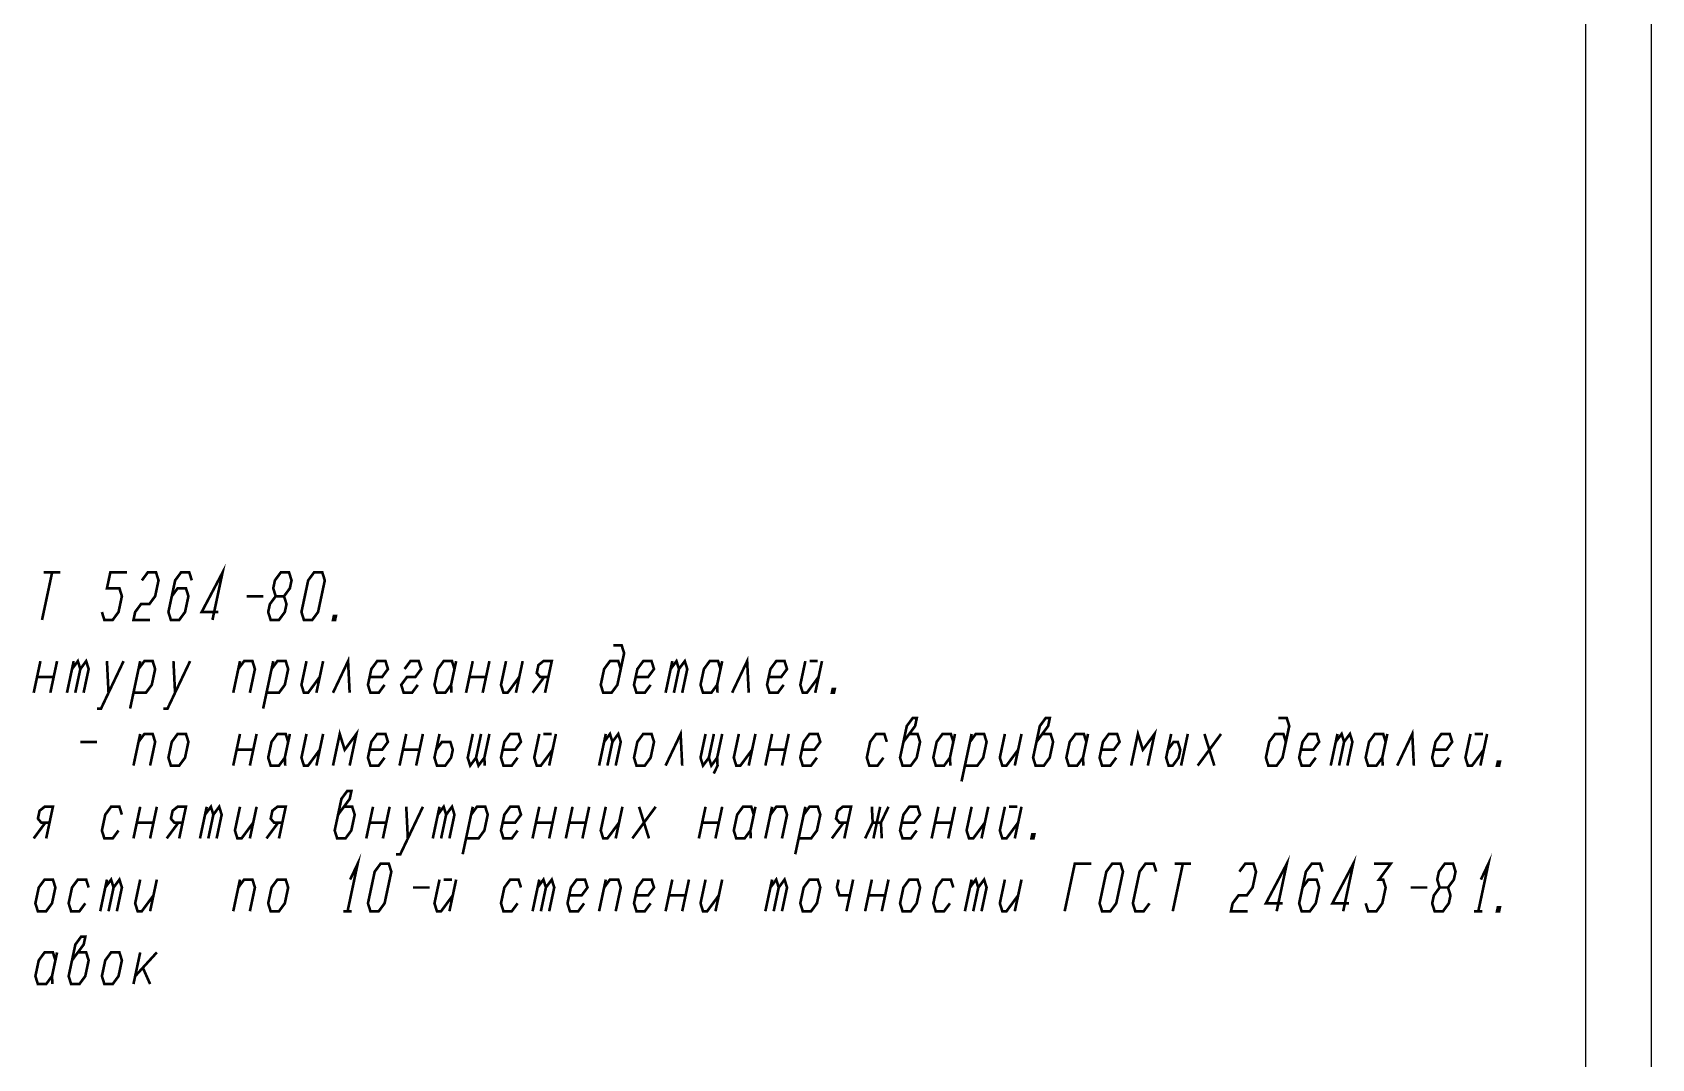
# Model space of a CAD drawing. Header units: millimetres. Extents: x 0 to 297, y 0 to 420.
# Drawn here: x 174.3 to 297, y 91.1 to 168.9 of the extents above; entities that cross this region are included whole.
import ezdxf

# ---------------------------------------------------------------- set-up
doc = ezdxf.new("R2010")
doc.units = ezdxf.units.MM
doc.header["$LTSCALE"] = 27.377778
doc.layers.get('0').update_dxf_attribs({"linetype": 'CONTINUOUS'})

msp = doc.modelspace()

# ---------------------------------------------------------------- linework, layer by layer
at = {"color": 7, "linetype": 'CONTINUOUS'}
for p, q in [((297, 0), (297, 420)), ((292, 415), (292, 5))]:
    msp.add_line(p, q, dxfattribs=at)
at = {"color": 2, "linetype": 'CONTINUOUS', "const_width": 0.2}
for points in [[(175.8000608, 127.9274154), (175.0348611, 124.3274132)], [(175.1700608, 127.9274154), (176.4300608, 127.9274154)], [(179.5724045, 124.927411), (179.7598611, 124.3274132), (180.3898611, 124.3274132), (180.8324045, 124.927411), (181.0874609, 126.1274143), (180.9000043, 126.7274121), (179.9550043, 126.7274121), (180.2100608, 127.9274154), (181.4700608, 127.9274154)], [(182.6025174, 127.3274099), (183.0450608, 127.9274154), (183.6750608, 127.9274154), (183.8625174, 127.3274099), (183.6074609, 126.1274143), (183.1649175, 125.5274089), (182.5349175, 125.5274089), (182.0924045, 124.927411), (181.9648611, 124.3274132), (183.2248611, 124.3274132)], [(186.3825174, 127.3274099), (186.1950608, 127.9274154), (185.5650608, 127.9274154), (185.1225174, 127.3274099), (184.6124045, 124.927411), (184.7998611, 124.3274132), (185.4298611, 124.3274132), (185.8724045, 124.927411), (186.1274609, 126.1274143), (185.9400043, 126.7274121), (185.3100043, 126.7274121), (184.8674609, 126.1274143)], [(187.9498611, 124.3274132), (188.7150608, 127.9274154), (187.1324045, 124.927411), (188.3924045, 124.927411)], [(193.3724609, 126.1274143), (193.8150043, 126.7274121), (193.9425174, 127.3274099), (193.7550608, 127.9274154), (193.1250608, 127.9274154), (192.6825174, 127.3274099), (192.5550043, 126.7274121), (192.7424609, 126.1274143)], [(194.8798611, 124.3274132), (194.6924045, 124.927411), (195.2025174, 127.3274099), (195.6450608, 127.9274154), (196.2750608, 127.9274154), (196.4625174, 127.3274099), (195.9524045, 124.927411), (195.5098611, 124.3274132), (194.8798611, 124.3274132)], [(190.5374609, 126.1274143), (191.7974609, 126.1274143)], [(192.3598611, 124.3274132), (192.9898611, 124.3274132), (193.4324045, 124.927411), (193.5599175, 125.5274089), (193.3724609, 126.1274143), (192.7424609, 126.1274143), (192.2999175, 125.5274089), (192.1724045, 124.927411), (192.3598611, 124.3274132)], [(197.2423611, 124.3274132), (197.0848611, 124.3274132), (197.1486328, 124.6274121), (197.3061328, 124.6274121), (197.2423611, 124.3274132)], [(197.0848611, 118.8067708), (198.2250043, 121.2067697), (198.3448611, 118.8067708)], [(218.8874609, 120.6067719), (218.7000043, 121.2067697), (218.0700043, 121.2067697), (217.6274609, 120.6067719), (217.3724045, 119.4067687), (217.5598611, 118.8067708), (218.1898611, 118.8067708), (218.6324045, 119.4067687), (219.1425174, 121.8067752), (218.9550608, 122.406773), (218.3250608, 122.406773)], [(227.3248611, 118.8067708), (228.4650043, 121.2067697), (228.5848611, 118.8067708)], [(174.4048611, 118.8067708), (174.9150043, 121.2067697)], [(176.1750043, 121.2067697), (175.6648611, 118.8067708)], [(176.9248611, 118.8067708), (177.4350043, 121.2067697)], [(177.3074609, 120.6067719), (177.7500043, 121.2067697), (177.9374609, 120.6067719), (177.5548611, 118.8067708)], [(177.9374609, 120.6067719), (178.3800043, 121.2067697), (178.5674609, 120.6067719), (178.1848611, 118.8067708)], [(179.1898047, 117.6067752), (179.5048047, 117.6067752), (181.2150043, 121.2067697)], [(179.9550043, 121.2067697), (180.0748611, 118.8067708)], [(181.7098047, 117.6067752), (182.4750043, 121.2067697)], [(181.9648611, 118.8067708), (182.9098611, 118.8067708), (183.3524045, 119.4067687), (183.6074609, 120.6067719), (183.4200043, 121.2067697), (182.7900043, 121.2067697), (182.3474609, 120.6067719)], [(184.2298047, 117.6067752), (184.5448047, 117.6067752), (186.2550043, 121.2067697)], [(184.9950043, 121.2067697), (185.1148611, 118.8067708)], [(189.5248611, 118.8067708), (190.0350043, 121.2067697)], [(189.9074609, 120.6067719), (190.3500043, 121.2067697), (190.9800043, 121.2067697), (191.1674609, 120.6067719), (190.7848611, 118.8067708)], [(191.7898047, 117.6067752), (192.5550043, 121.2067697)], [(192.0448611, 118.8067708), (192.9898611, 118.8067708), (193.4324045, 119.4067687), (193.6874609, 120.6067719), (193.5000043, 121.2067697), (192.8700043, 121.2067697), (192.4274609, 120.6067719)], [(195.0750043, 121.2067697), (194.6924045, 119.4067687), (194.8798611, 118.8067708), (195.1948611, 118.8067708), (196.0799175, 120.0067741)], [(196.3350043, 121.2067697), (195.8248611, 118.8067708)], [(199.8599175, 120.0067741), (200.8049175, 120.0067741), (201.2474609, 120.6067719), (201.0600043, 121.2067697), (200.4300043, 121.2067697), (199.9874609, 120.6067719), (199.7324045, 119.4067687), (199.9198611, 118.8067708), (200.5498611, 118.8067708), (200.9924045, 119.4067687)], [(202.5074609, 120.6067719), (202.9500043, 121.2067697), (203.5800043, 121.2067697), (203.7674609, 120.6067719), (203.3249175, 120.0067741), (202.6949175, 120.0067741), (202.2524045, 119.4067687), (202.4398611, 118.8067708), (203.0698611, 118.8067708), (203.5124045, 119.4067687)], [(206.2874609, 120.6067719), (206.1000043, 121.2067697), (205.4700043, 121.2067697), (205.0274609, 120.6067719), (204.7724045, 119.4067687), (204.9598611, 118.8067708), (205.5898611, 118.8067708), (206.0324045, 119.4067687)], [(206.4150043, 121.2067697), (206.0324045, 119.4067687), (206.0623611, 118.8067708)], [(207.1648611, 118.8067708), (207.6750043, 121.2067697)], [(208.9350043, 121.2067697), (208.4248611, 118.8067708)], [(210.1950043, 121.2067697), (209.8124045, 119.4067687), (209.9998611, 118.8067708), (210.3148611, 118.8067708), (211.1999175, 120.0067741)], [(211.4550043, 121.2067697), (210.9448611, 118.8067708)], [(213.1498611, 118.8067708), (213.6600043, 121.2067697), (213.0300043, 121.2067697), (212.6512326, 120.9067708), (212.5236892, 120.306773), (212.7749175, 120.0067741), (213.4049175, 120.0067741)], [(220.0199175, 120.0067741), (220.9649175, 120.0067741), (221.4074609, 120.6067719), (221.2200043, 121.2067697), (220.5900043, 121.2067697), (220.1474609, 120.6067719), (219.8924045, 119.4067687), (220.0798611, 118.8067708), (220.7098611, 118.8067708), (221.1524045, 119.4067687)], [(222.2848611, 118.8067708), (222.7950043, 121.2067697)], [(222.6674609, 120.6067719), (223.1100043, 121.2067697), (223.2974609, 120.6067719), (222.9148611, 118.8067708)], [(223.2974609, 120.6067719), (223.7400043, 121.2067697), (223.9274609, 120.6067719), (223.5448611, 118.8067708)], [(226.4474609, 120.6067719), (226.2600043, 121.2067697), (225.6300043, 121.2067697), (225.1874609, 120.6067719), (224.9324045, 119.4067687), (225.1198611, 118.8067708), (225.7498611, 118.8067708), (226.1924045, 119.4067687)], [(226.5750043, 121.2067697), (226.1924045, 119.4067687), (226.2223611, 118.8067708)], [(230.0999175, 120.0067741), (231.0449175, 120.0067741), (231.4874609, 120.6067719), (231.3000043, 121.2067697), (230.6700043, 121.2067697), (230.2274609, 120.6067719), (229.9724045, 119.4067687), (230.1598611, 118.8067708), (230.7898611, 118.8067708), (231.2324045, 119.4067687)], [(232.8750043, 121.2067697), (232.4924045, 119.4067687), (232.6798611, 118.8067708), (232.9948611, 118.8067708), (233.8799175, 120.0067741)], [(233.1900043, 121.2067697), (233.8200043, 121.2067697)], [(234.1350043, 121.2067697), (233.6248611, 118.8067708)], [(174.6599175, 120.0067741), (175.9199175, 120.0067741)], [(207.4199175, 120.0067741), (208.6799175, 120.0067741)], [(212.2048611, 118.8067708), (213.0899175, 120.0067741)], [(235.0423611, 118.8067708), (234.8848611, 118.8067708), (234.9486328, 119.1067697), (235.1061328, 119.1067697), (235.0423611, 118.8067708)], [(240.3074609, 115.0861296), (241.1925174, 116.2861328), (241.3200608, 116.8861306), (241.0050608, 116.8861306), (240.5625174, 116.2861328), (240.0524045, 113.8861339), (240.2398611, 113.2861361), (240.8698611, 113.2861361), (241.3124045, 113.8861339), (241.5674609, 115.0861296), (241.3800043, 115.686135), (240.7500043, 115.686135)], [(250.3874609, 115.0861296), (251.2725174, 116.2861328), (251.4000608, 116.8861306), (251.0850608, 116.8861306), (250.6425174, 116.2861328), (250.1324045, 113.8861339), (250.3198611, 113.2861361), (250.9498611, 113.2861361), (251.3924045, 113.8861339), (251.6474609, 115.0861296), (251.4600043, 115.686135), (250.8300043, 115.686135)], [(269.2874609, 115.0861296), (269.1000043, 115.686135), (268.4700043, 115.686135), (268.0274609, 115.0861296), (267.7724045, 113.8861339), (267.9598611, 113.2861361), (268.5898611, 113.2861361), (269.0324045, 113.8861339), (269.5425174, 116.2861328), (269.3550608, 116.8861306), (268.7250608, 116.8861306)], [(181.9648611, 113.2861361), (182.4750043, 115.686135)], [(182.3474609, 115.0861296), (182.7900043, 115.686135), (183.4200043, 115.686135), (183.6074609, 115.0861296), (183.2248611, 113.2861361)], [(184.6124045, 113.8861339), (184.7998611, 113.2861361), (185.4298611, 113.2861361), (185.8724045, 113.8861339), (186.1274609, 115.0861296), (185.9400043, 115.686135), (185.3100043, 115.686135), (184.8674609, 115.0861296), (184.6124045, 113.8861339)], [(189.5248611, 113.2861361), (190.0350043, 115.686135)], [(191.2950043, 115.686135), (190.7848611, 113.2861361)], [(193.6874609, 115.0861296), (193.5000043, 115.686135), (192.8700043, 115.686135), (192.4274609, 115.0861296), (192.1724045, 113.8861339), (192.3598611, 113.2861361), (192.9898611, 113.2861361), (193.4324045, 113.8861339)], [(193.8150043, 115.686135), (193.4324045, 113.8861339), (193.4623611, 113.2861361)], [(195.0750043, 115.686135), (194.6924045, 113.8861339), (194.8798611, 113.2861361), (195.1948611, 113.2861361), (196.0799175, 114.4861317)], [(196.3350043, 115.686135), (195.8248611, 113.2861361)], [(197.0848611, 113.2861361), (197.5950043, 115.686135), (197.9699175, 114.4861317), (198.8550043, 115.686135), (198.3448611, 113.2861361)], [(199.8599175, 114.4861317), (200.8049175, 114.4861317), (201.2474609, 115.0861296), (201.0600043, 115.686135), (200.4300043, 115.686135), (199.9874609, 115.0861296), (199.7324045, 113.8861339), (199.9198611, 113.2861361), (200.5498611, 113.2861361), (200.9924045, 113.8861339)], [(202.1248611, 113.2861361), (202.6350043, 115.686135)], [(203.8950043, 115.686135), (203.3848611, 113.2861361)], [(205.1550043, 115.686135), (204.7724045, 113.8861339), (204.9598611, 113.2861361), (205.5898611, 113.2861361), (206.0324045, 113.8861339), (206.1599175, 114.4861317), (205.9724609, 115.0861296), (205.3424609, 115.0861296), (204.8999175, 114.4861317)], [(207.6750043, 115.686135), (207.2924045, 113.8861339), (207.4798611, 113.2861361), (207.9224045, 113.8861339), (208.1098611, 113.2861361), (208.5524045, 113.8861339), (208.9350043, 115.686135)], [(208.3050043, 115.686135), (207.9224045, 113.8861339)], [(209.9399175, 114.4861317), (210.8849175, 114.4861317), (211.3274609, 115.0861296), (211.1400043, 115.686135), (210.5100043, 115.686135), (210.0674609, 115.0861296), (209.8124045, 113.8861339), (209.9998611, 113.2861361), (210.6298611, 113.2861361), (211.0724045, 113.8861339)], [(212.7150043, 115.686135), (212.3324045, 113.8861339), (212.5198611, 113.2861361), (212.8348611, 113.2861361), (213.7199175, 114.4861317)], [(213.0300043, 115.686135), (213.6600043, 115.686135)], [(213.9750043, 115.686135), (213.4648611, 113.2861361)], [(217.2448611, 113.2861361), (217.7550043, 115.686135)], [(217.6274609, 115.0861296), (218.0700043, 115.686135), (218.2574609, 115.0861296), (217.8748611, 113.2861361)], [(218.2574609, 115.0861296), (218.7000043, 115.686135), (218.8874609, 115.0861296), (218.5048611, 113.2861361)], [(219.8924045, 113.8861339), (220.0798611, 113.2861361), (220.7098611, 113.2861361), (221.1524045, 113.8861339), (221.4074609, 115.0861296), (221.2200043, 115.686135), (220.5900043, 115.686135), (220.1474609, 115.0861296), (219.8924045, 113.8861339)], [(222.2848611, 113.2861361), (223.4250043, 115.686135), (223.5448611, 113.2861361)], [(225.3150043, 115.686135), (224.9324045, 113.8861339), (225.1198611, 113.2861361), (225.5624045, 113.8861339), (225.7498611, 113.2861361), (226.1924045, 113.8861339), (226.5750043, 115.686135)], [(225.9450043, 115.686135), (225.5624045, 113.8861339)], [(227.8350043, 115.686135), (227.4524045, 113.8861339), (227.6398611, 113.2861361), (227.9548611, 113.2861361), (228.8399175, 114.4861317)], [(229.0950043, 115.686135), (228.5848611, 113.2861361)], [(229.8448611, 113.2861361), (230.3550043, 115.686135)], [(231.6150043, 115.686135), (231.1048611, 113.2861361)], [(232.6199175, 114.4861317), (233.5649175, 114.4861317), (234.0074609, 115.0861296), (233.8200043, 115.686135), (233.1900043, 115.686135), (232.7474609, 115.0861296), (232.4924045, 113.8861339), (232.6798611, 113.2861361), (233.3098611, 113.2861361), (233.7524045, 113.8861339)], [(239.0474609, 115.0861296), (238.8600043, 115.686135), (238.2300043, 115.686135), (237.7874609, 115.0861296), (237.5324045, 113.8861339), (237.7198611, 113.2861361), (238.3498611, 113.2861361), (238.7924045, 113.8861339)], [(244.0874609, 115.0861296), (243.9000043, 115.686135), (243.2700043, 115.686135), (242.8274609, 115.0861296), (242.5724045, 113.8861339), (242.7598611, 113.2861361), (243.3898611, 113.2861361), (243.8324045, 113.8861339)], [(244.2150043, 115.686135), (243.8324045, 113.8861339), (243.8623611, 113.2861361)], [(244.7098047, 112.0861328), (245.4750043, 115.686135)], [(244.9648611, 113.2861361), (245.9098611, 113.2861361), (246.3524045, 113.8861339), (246.6074609, 115.0861296), (246.4200043, 115.686135), (245.7900043, 115.686135), (245.3474609, 115.0861296)], [(247.9950043, 115.686135), (247.6124045, 113.8861339), (247.7998611, 113.2861361), (248.1148611, 113.2861361), (248.9999175, 114.4861317)], [(249.2550043, 115.686135), (248.7448611, 113.2861361)], [(254.1674609, 115.0861296), (253.9800043, 115.686135), (253.3500043, 115.686135), (252.9074609, 115.0861296), (252.6524045, 113.8861339), (252.8398611, 113.2861361), (253.4698611, 113.2861361), (253.9124045, 113.8861339)], [(254.2950043, 115.686135), (253.9124045, 113.8861339), (253.9423611, 113.2861361)], [(255.2999175, 114.4861317), (256.2449175, 114.4861317), (256.6874609, 115.0861296), (256.5000043, 115.686135), (255.8700043, 115.686135), (255.4274609, 115.0861296), (255.1724045, 113.8861339), (255.3598611, 113.2861361), (255.9898611, 113.2861361), (256.4324045, 113.8861339)], [(257.5648611, 113.2861361), (258.0750043, 115.686135), (258.4499175, 114.4861317), (259.3350043, 115.686135), (258.8248611, 113.2861361)], [(260.5950043, 115.686135), (260.2124045, 113.8861339), (260.3998611, 113.2861361), (260.7148611, 113.2861361), (261.1574045, 113.8861339), (261.2849175, 114.4861317), (261.0974609, 115.0861296), (260.7824609, 115.0861296), (260.3399175, 114.4861317)], [(261.8550043, 115.686135), (261.3448611, 113.2861361)], [(262.6048611, 113.2861361), (264.3750043, 115.686135)], [(263.1150043, 115.686135), (263.8648611, 113.2861361)], [(270.4199175, 114.4861317), (271.3649175, 114.4861317), (271.8074609, 115.0861296), (271.6200043, 115.686135), (270.9900043, 115.686135), (270.5474609, 115.0861296), (270.2924045, 113.8861339), (270.4798611, 113.2861361), (271.1098611, 113.2861361), (271.5524045, 113.8861339)], [(272.6848611, 113.2861361), (273.1950043, 115.686135)], [(273.0674609, 115.0861296), (273.5100043, 115.686135), (273.6974609, 115.0861296), (273.3148611, 113.2861361)], [(273.6974609, 115.0861296), (274.1400043, 115.686135), (274.3274609, 115.0861296), (273.9448611, 113.2861361)], [(276.8474609, 115.0861296), (276.6600043, 115.686135), (276.0300043, 115.686135), (275.5874609, 115.0861296), (275.3324045, 113.8861339), (275.5198611, 113.2861361), (276.1498611, 113.2861361), (276.5924045, 113.8861339)], [(276.9750043, 115.686135), (276.5924045, 113.8861339), (276.6223611, 113.2861361)], [(277.7248611, 113.2861361), (278.8650043, 115.686135), (278.9848611, 113.2861361)], [(280.4999175, 114.4861317), (281.4449175, 114.4861317), (281.8874609, 115.0861296), (281.7000043, 115.686135), (281.0700043, 115.686135), (280.6274609, 115.0861296), (280.3724045, 113.8861339), (280.5598611, 113.2861361), (281.1898611, 113.2861361), (281.6324045, 113.8861339)], [(283.2750043, 115.686135), (282.8924045, 113.8861339), (283.0798611, 113.2861361), (283.3948611, 113.2861361), (284.2799175, 114.4861317)], [(283.5900043, 115.686135), (284.2200043, 115.686135)], [(284.5350043, 115.686135), (284.0248611, 113.2861361)], [(177.9374609, 115.0861296), (179.1974609, 115.0861296)], [(189.7799175, 114.4861317), (191.0399175, 114.4861317)], [(202.3799175, 114.4861317), (203.6399175, 114.4861317)], [(230.0999175, 114.4861317), (231.3599175, 114.4861317)], [(208.5524045, 113.8861339), (208.5823611, 113.2861361)], [(226.1924045, 113.8861339), (226.2223611, 113.2861361), (225.9373177, 112.6861306)], [(285.4423611, 113.2861361), (285.2848611, 113.2861361), (285.3486328, 113.586135), (285.5061328, 113.586135), (285.4423611, 113.2861361)], [(197.4674609, 109.5654948), (198.3525174, 110.7654905), (198.4800608, 111.3654959), (198.1650608, 111.3654959), (197.7225174, 110.7654905), (197.2124045, 108.3654915), (197.3998611, 107.7654937), (198.0298611, 107.7654937), (198.4724045, 108.3654915), (198.7274609, 109.5654948), (198.5400043, 110.1654926), (197.9100043, 110.1654926)], [(175.3498611, 107.7654937), (175.8600043, 110.1654926), (175.2300043, 110.1654926), (174.8512326, 109.8654937), (174.7236892, 109.2654959), (174.9749175, 108.965497), (175.6049175, 108.965497)], [(181.0874609, 109.5654948), (180.9000043, 110.1654926), (180.2700043, 110.1654926), (179.8274609, 109.5654948), (179.5724045, 108.3654915), (179.7598611, 107.7654937), (180.3898611, 107.7654937), (180.8324045, 108.3654915)], [(181.9648611, 107.7654937), (182.4750043, 110.1654926)], [(183.7350043, 110.1654926), (183.2248611, 107.7654937)], [(185.4298611, 107.7654937), (185.9400043, 110.1654926), (185.3100043, 110.1654926), (184.9312326, 109.8654937), (184.8036892, 109.2654959), (185.0549175, 108.965497), (185.6849175, 108.965497)], [(187.0048611, 107.7654937), (187.5150043, 110.1654926)], [(187.3874609, 109.5654948), (187.8300043, 110.1654926), (188.0174609, 109.5654948), (187.6348611, 107.7654937)], [(188.0174609, 109.5654948), (188.4600043, 110.1654926), (188.6474609, 109.5654948), (188.2648611, 107.7654937)], [(190.0350043, 110.1654926), (189.6524045, 108.3654915), (189.8398611, 107.7654937), (190.1548611, 107.7654937), (191.0399175, 108.965497)], [(191.2950043, 110.1654926), (190.7848611, 107.7654937)], [(192.9898611, 107.7654937), (193.5000043, 110.1654926), (192.8700043, 110.1654926), (192.4912326, 109.8654937), (192.3636892, 109.2654959), (192.6149175, 108.965497), (193.2449175, 108.965497)], [(199.6048611, 107.7654937), (200.1150043, 110.1654926)], [(201.3750043, 110.1654926), (200.8648611, 107.7654937)], [(201.8698047, 106.5654905), (202.1848047, 106.5654905), (203.8950043, 110.1654926)], [(202.6350043, 110.1654926), (202.7548611, 107.7654937)], [(204.6448611, 107.7654937), (205.1550043, 110.1654926)], [(205.0274609, 109.5654948), (205.4700043, 110.1654926), (205.6574609, 109.5654948), (205.2748611, 107.7654937)], [(205.6574609, 109.5654948), (206.1000043, 110.1654926), (206.2874609, 109.5654948), (205.9048611, 107.7654937)], [(206.9098047, 106.5654905), (207.6750043, 110.1654926)], [(207.1648611, 107.7654937), (208.1098611, 107.7654937), (208.5524045, 108.3654915), (208.8074609, 109.5654948), (208.6200043, 110.1654926), (207.9900043, 110.1654926), (207.5474609, 109.5654948)], [(209.9399175, 108.965497), (210.8849175, 108.965497), (211.3274609, 109.5654948), (211.1400043, 110.1654926), (210.5100043, 110.1654926), (210.0674609, 109.5654948), (209.8124045, 108.3654915), (209.9998611, 107.7654937), (210.6298611, 107.7654937), (211.0724045, 108.3654915)], [(212.2048611, 107.7654937), (212.7150043, 110.1654926)], [(213.9750043, 110.1654926), (213.4648611, 107.7654937)], [(214.7248611, 107.7654937), (215.2350043, 110.1654926)], [(216.4950043, 110.1654926), (215.9848611, 107.7654937)], [(217.7550043, 110.1654926), (217.3724045, 108.3654915), (217.5598611, 107.7654937), (217.8748611, 107.7654937), (218.7599175, 108.965497)], [(219.0150043, 110.1654926), (218.5048611, 107.7654937)], [(219.7648611, 107.7654937), (221.5350043, 110.1654926)], [(220.2750043, 110.1654926), (221.0248611, 107.7654937)], [(224.8048611, 107.7654937), (225.3150043, 110.1654926)], [(226.5750043, 110.1654926), (226.0648611, 107.7654937)], [(228.9674609, 109.5654948), (228.7800043, 110.1654926), (228.1500043, 110.1654926), (227.7074609, 109.5654948), (227.4524045, 108.3654915), (227.6398611, 107.7654937), (228.2698611, 107.7654937), (228.7124045, 108.3654915)], [(229.0950043, 110.1654926), (228.7124045, 108.3654915), (228.7423611, 107.7654937)], [(229.8448611, 107.7654937), (230.3550043, 110.1654926)], [(230.2274609, 109.5654948), (230.6700043, 110.1654926), (231.3000043, 110.1654926), (231.4874609, 109.5654948), (231.1048611, 107.7654937)], [(232.1098047, 106.5654905), (232.8750043, 110.1654926)], [(232.3648611, 107.7654937), (233.3098611, 107.7654937), (233.7524045, 108.3654915), (234.0074609, 109.5654948), (233.8200043, 110.1654926), (233.1900043, 110.1654926), (232.7474609, 109.5654948)], [(235.8298611, 107.7654937), (236.3400043, 110.1654926), (235.7100043, 110.1654926), (235.3312326, 109.8654937), (235.2036892, 109.2654959), (235.4549175, 108.965497), (236.0849175, 108.965497)], [(237.4048611, 107.7654937), (237.9749175, 108.965497), (237.9150043, 110.1654926)], [(238.5450043, 110.1654926), (238.0348611, 107.7654937)], [(239.1750043, 110.1654926), (238.6049175, 108.965497), (238.6648611, 107.7654937)], [(240.1799175, 108.965497), (241.1249175, 108.965497), (241.5674609, 109.5654948), (241.3800043, 110.1654926), (240.7500043, 110.1654926), (240.3074609, 109.5654948), (240.0524045, 108.3654915), (240.2398611, 107.7654937), (240.8698611, 107.7654937), (241.3124045, 108.3654915)], [(242.4448611, 107.7654937), (242.9550043, 110.1654926)], [(244.2150043, 110.1654926), (243.7048611, 107.7654937)], [(245.4750043, 110.1654926), (245.0924045, 108.3654915), (245.2798611, 107.7654937), (245.5948611, 107.7654937), (246.4799175, 108.965497)], [(246.7350043, 110.1654926), (246.2248611, 107.7654937)], [(247.9950043, 110.1654926), (247.6124045, 108.3654915), (247.7998611, 107.7654937), (248.1148611, 107.7654937), (248.9999175, 108.965497)], [(248.3100043, 110.1654926), (248.9400043, 110.1654926)], [(249.2550043, 110.1654926), (248.7448611, 107.7654937)], [(174.4048611, 107.7654937), (175.2899175, 108.965497)], [(182.2199175, 108.965497), (183.4799175, 108.965497)], [(184.4848611, 107.7654937), (185.3699175, 108.965497)], [(192.0448611, 107.7654937), (192.9299175, 108.965497)], [(199.8599175, 108.965497), (201.1199175, 108.965497)], [(212.4599175, 108.965497), (213.7199175, 108.965497)], [(214.9799175, 108.965497), (216.2399175, 108.965497)], [(225.0599175, 108.965497), (226.3199175, 108.965497)], [(234.8848611, 107.7654937), (235.7699175, 108.965497)], [(237.9749175, 108.965497), (238.6049175, 108.965497)], [(242.6999175, 108.965497), (243.9599175, 108.965497)], [(250.1623611, 107.7654937), (250.0048611, 107.7654937), (250.0686328, 108.0654926), (250.2261328, 108.0654926), (250.1623611, 107.7654937)], [(198.3825043, 104.6448579), (198.9525608, 105.8448535), (198.1873611, 102.2448513)], [(199.9198611, 102.2448513), (199.7324045, 102.8448568), (200.2425174, 105.2448557), (200.6850608, 105.8448535), (201.3150608, 105.8448535), (201.5025174, 105.2448557), (200.9924045, 102.8448568), (200.5498611, 102.2448513), (199.9198611, 102.2448513)], [(252.5248611, 102.2448513), (253.2900608, 105.8448535), (254.5500608, 105.8448535)], [(255.3598611, 102.2448513), (255.1724045, 102.8448568), (255.6825174, 105.2448557), (256.1250608, 105.8448535), (256.7550608, 105.8448535), (256.9425174, 105.2448557), (256.4324045, 102.8448568), (255.9898611, 102.2448513), (255.3598611, 102.2448513)], [(259.4625174, 105.2448557), (259.2750608, 105.8448535), (258.6450608, 105.8448535), (258.2025174, 105.2448557), (257.6924045, 102.8448568), (257.8798611, 102.2448513), (258.5098611, 102.2448513), (258.9524045, 102.8448568)], [(261.4800608, 105.8448535), (260.7148611, 102.2448513)], [(260.8500608, 105.8448535), (262.1100608, 105.8448535)], [(265.7625174, 105.2448557), (266.2050608, 105.8448535), (266.8350608, 105.8448535), (267.0225174, 105.2448557), (266.7674609, 104.0448524), (266.3249175, 103.4448546), (265.6949175, 103.4448546), (265.2524045, 102.8448568), (265.1248611, 102.2448513), (266.3848611, 102.2448513)], [(268.5898611, 102.2448513), (269.3550608, 105.8448535), (267.7724045, 102.8448568), (269.0324045, 102.8448568)], [(272.0625174, 105.2448557), (271.8750608, 105.8448535), (271.2450608, 105.8448535), (270.8025174, 105.2448557), (270.2924045, 102.8448568), (270.4798611, 102.2448513), (271.1098611, 102.2448513), (271.5524045, 102.8448568), (271.8074609, 104.0448524), (271.6200043, 104.6448579), (270.9900043, 104.6448579), (270.5474609, 104.0448524)], [(273.6298611, 102.2448513), (274.3950608, 105.8448535), (272.8124045, 102.8448568), (274.0724045, 102.8448568)], [(275.9700608, 105.8448535), (277.2300608, 105.8448535), (276.3450043, 104.6448579), (276.6600043, 104.6448579), (276.8474609, 104.0448524), (276.5924045, 102.8448568), (276.1498611, 102.2448513), (275.5198611, 102.2448513), (275.3324045, 102.8448568)], [(281.5724609, 104.0448524), (282.0150043, 104.6448579), (282.1425174, 105.2448557), (281.9550608, 105.8448535), (281.3250608, 105.8448535), (280.8825174, 105.2448557), (280.7550043, 104.6448579), (280.9424609, 104.0448524)], [(284.0625043, 104.6448579), (284.6325608, 105.8448535), (283.8673611, 102.2448513)], [(174.5324045, 102.8448568), (174.7198611, 102.2448513), (175.3498611, 102.2448513), (175.7924045, 102.8448568), (176.0474609, 104.0448524), (175.8600043, 104.6448579), (175.2300043, 104.6448579), (174.7874609, 104.0448524), (174.5324045, 102.8448568)], [(178.5674609, 104.0448524), (178.3800043, 104.6448579), (177.7500043, 104.6448579), (177.3074609, 104.0448524), (177.0524045, 102.8448568), (177.2398611, 102.2448513), (177.8698611, 102.2448513), (178.3124045, 102.8448568)], [(179.4448611, 102.2448513), (179.9550043, 104.6448579)], [(179.8274609, 104.0448524), (180.2700043, 104.6448579), (180.4574609, 104.0448524), (180.0748611, 102.2448513)], [(180.4574609, 104.0448524), (180.9000043, 104.6448579), (181.0874609, 104.0448524), (180.7048611, 102.2448513)], [(182.4750043, 104.6448579), (182.0924045, 102.8448568), (182.2798611, 102.2448513), (182.5948611, 102.2448513), (183.4799175, 103.4448546)], [(183.7350043, 104.6448579), (183.2248611, 102.2448513)], [(189.5248611, 102.2448513), (190.0350043, 104.6448579)], [(189.9074609, 104.0448524), (190.3500043, 104.6448579), (190.9800043, 104.6448579), (191.1674609, 104.0448524), (190.7848611, 102.2448513)], [(192.1724045, 102.8448568), (192.3598611, 102.2448513), (192.9898611, 102.2448513), (193.4324045, 102.8448568), (193.6874609, 104.0448524), (193.5000043, 104.6448579), (192.8700043, 104.6448579), (192.4274609, 104.0448524), (192.1724045, 102.8448568)], [(205.1550043, 104.6448579), (204.7724045, 102.8448568), (204.9598611, 102.2448513), (205.2748611, 102.2448513), (206.1599175, 103.4448546)], [(205.4700043, 104.6448579), (206.1000043, 104.6448579)], [(206.4150043, 104.6448579), (205.9048611, 102.2448513)], [(211.3274609, 104.0448524), (211.1400043, 104.6448579), (210.5100043, 104.6448579), (210.0674609, 104.0448524), (209.8124045, 102.8448568), (209.9998611, 102.2448513), (210.6298611, 102.2448513), (211.0724045, 102.8448568)], [(212.2048611, 102.2448513), (212.7150043, 104.6448579)], [(212.5874609, 104.0448524), (213.0300043, 104.6448579), (213.2174609, 104.0448524), (212.8348611, 102.2448513)], [(213.2174609, 104.0448524), (213.6600043, 104.6448579), (213.8474609, 104.0448524), (213.4648611, 102.2448513)], [(214.9799175, 103.4448546), (215.9249175, 103.4448546), (216.3674609, 104.0448524), (216.1800043, 104.6448579), (215.5500043, 104.6448579), (215.1074609, 104.0448524), (214.8524045, 102.8448568), (215.0398611, 102.2448513), (215.6698611, 102.2448513), (216.1124045, 102.8448568)], [(217.2448611, 102.2448513), (217.7550043, 104.6448579)], [(217.6274609, 104.0448524), (218.0700043, 104.6448579), (218.7000043, 104.6448579), (218.8874609, 104.0448524), (218.5048611, 102.2448513)], [(220.0199175, 103.4448546), (220.9649175, 103.4448546), (221.4074609, 104.0448524), (221.2200043, 104.6448579), (220.5900043, 104.6448579), (220.1474609, 104.0448524), (219.8924045, 102.8448568), (220.0798611, 102.2448513), (220.7098611, 102.2448513), (221.1524045, 102.8448568)], [(222.2848611, 102.2448513), (222.7950043, 104.6448579)], [(224.0550043, 104.6448579), (223.5448611, 102.2448513)], [(225.3150043, 104.6448579), (224.9324045, 102.8448568), (225.1198611, 102.2448513), (225.4348611, 102.2448513), (226.3199175, 103.4448546)], [(226.5750043, 104.6448579), (226.0648611, 102.2448513)], [(229.8448611, 102.2448513), (230.3550043, 104.6448579)], [(230.2274609, 104.0448524), (230.6700043, 104.6448579), (230.8574609, 104.0448524), (230.4748611, 102.2448513)], [(230.8574609, 104.0448524), (231.3000043, 104.6448579), (231.4874609, 104.0448524), (231.1048611, 102.2448513)], [(232.4924045, 102.8448568), (232.6798611, 102.2448513), (233.3098611, 102.2448513), (233.7524045, 102.8448568), (234.0074609, 104.0448524), (233.8200043, 104.6448579), (233.1900043, 104.6448579), (232.7474609, 104.0448524), (232.4924045, 102.8448568)], [(235.3950043, 104.6448579), (235.2674609, 104.0448524), (235.4549175, 103.4448546), (236.2424175, 103.4448546)], [(236.4975043, 104.6448579), (235.9873611, 102.2448513)], [(237.4048611, 102.2448513), (237.9150043, 104.6448579)], [(239.1750043, 104.6448579), (238.6648611, 102.2448513)], [(240.0524045, 102.8448568), (240.2398611, 102.2448513), (240.8698611, 102.2448513), (241.3124045, 102.8448568), (241.5674609, 104.0448524), (241.3800043, 104.6448579), (240.7500043, 104.6448579), (240.3074609, 104.0448524), (240.0524045, 102.8448568)], [(244.0874609, 104.0448524), (243.9000043, 104.6448579), (243.2700043, 104.6448579), (242.8274609, 104.0448524), (242.5724045, 102.8448568), (242.7598611, 102.2448513), (243.3898611, 102.2448513), (243.8324045, 102.8448568)], [(244.9648611, 102.2448513), (245.4750043, 104.6448579)], [(245.3474609, 104.0448524), (245.7900043, 104.6448579), (245.9774609, 104.0448524), (245.5948611, 102.2448513)], [(245.9774609, 104.0448524), (246.4200043, 104.6448579), (246.6074609, 104.0448524), (246.2248611, 102.2448513)], [(247.9950043, 104.6448579), (247.6124045, 102.8448568), (247.7998611, 102.2448513), (248.1148611, 102.2448513), (248.9999175, 103.4448546)], [(249.2550043, 104.6448579), (248.7448611, 102.2448513)], [(203.1374609, 104.0448524), (204.3974609, 104.0448524)], [(222.5399175, 103.4448546), (223.7999175, 103.4448546)], [(237.6599175, 103.4448546), (238.9199175, 103.4448546)], [(278.7374609, 104.0448524), (279.9974609, 104.0448524)], [(280.5598611, 102.2448513), (281.1898611, 102.2448513), (281.6324045, 102.8448568), (281.7599175, 103.4448546), (281.5724609, 104.0448524), (280.9424609, 104.0448524), (280.4999175, 103.4448546), (280.3724045, 102.8448568), (280.5598611, 102.2448513)], [(197.8723611, 102.2448513), (198.5023611, 102.2448513)], [(283.5523611, 102.2448513), (284.1823611, 102.2448513)], [(285.4423611, 102.2448513), (285.2848611, 102.2448513), (285.3486328, 102.5448579), (285.5061328, 102.5448579), (285.4423611, 102.2448513)], [(177.3074609, 98.5242177), (178.1925174, 99.7242133), (178.3200608, 100.3242188), (178.0050608, 100.3242188), (177.5625174, 99.7242133), (177.0524045, 97.3242144), (177.2398611, 96.7242166), (177.8698611, 96.7242166), (178.3124045, 97.3242144), (178.5674609, 98.5242177), (178.3800043, 99.1242155), (177.7500043, 99.1242155)], [(176.0474609, 98.5242177), (175.8600043, 99.1242155), (175.2300043, 99.1242155), (174.7874609, 98.5242177), (174.5324045, 97.3242144), (174.7198611, 96.7242166), (175.3498611, 96.7242166), (175.7924045, 97.3242144)], [(176.1750043, 99.1242155), (175.7924045, 97.3242144), (175.8223611, 96.7242166)], [(179.5724045, 97.3242144), (179.7598611, 96.7242166), (180.3898611, 96.7242166), (180.8324045, 97.3242144), (181.0874609, 98.5242177), (180.9000043, 99.1242155), (180.2700043, 99.1242155), (179.8274609, 98.5242177), (179.5724045, 97.3242144)], [(182.4750043, 99.1242155), (181.9648611, 96.7242166)], [(182.0924045, 97.3242144), (183.7350043, 99.1242155)], [(182.6924175, 97.9242122), (183.2248611, 96.7242166)]]:
    msp.add_lwpolyline(points, dxfattribs=at)

doc.saveas('drawing.dxf')
